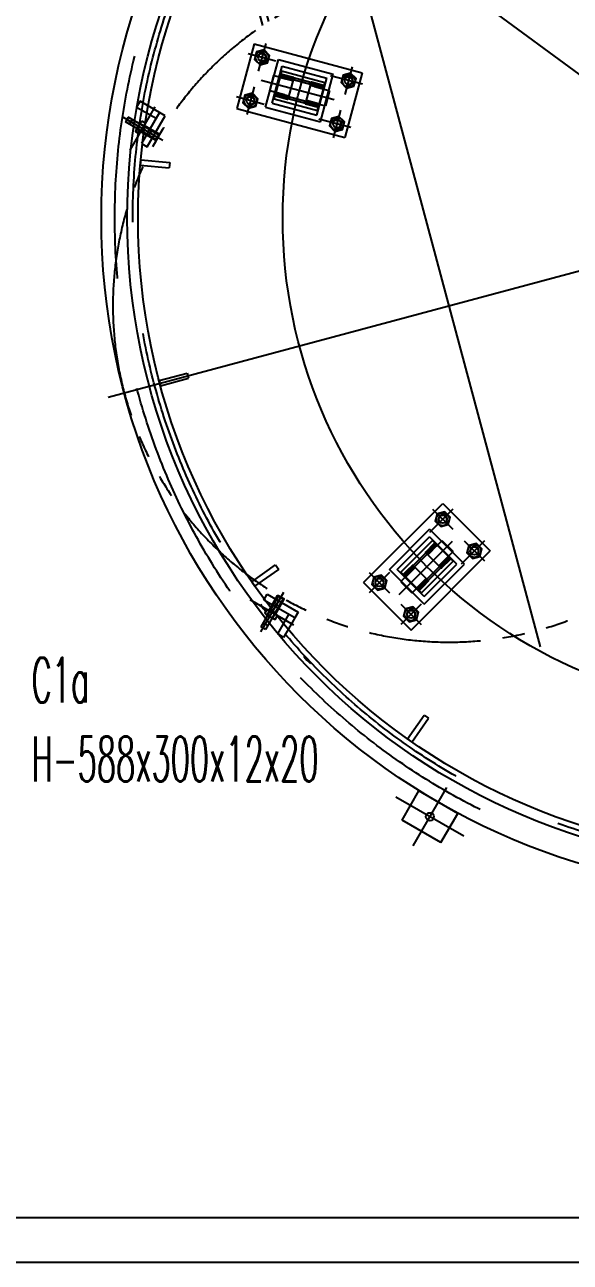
# Model space of a CAD drawing. Header units: millimetres. Extents: x 10462777 to 22643323, y 453826 to 1389191.
# Drawn here: x 11304290 to 11305508, y 592578 to 595340 of the extents above; entities that cross this region are included whole.
import ezdxf
from ezdxf.enums import TextEntityAlignment as Align

# ---------------------------------------------------------------- set-up
doc = ezdxf.new("R2010")
doc.units = ezdxf.units.MM
doc.header["$LTSCALE"] = 200
doc.header["$MEASUREMENT"] = 0
doc.header["$PDMODE"] = 35
doc.header["$PDSIZE"] = -5
for name, pattern in [('CENTER', [2, 1.25, -0.25, 0.25, -0.25]), ('HIDDEN', [3.75, 2.5, -1.25]), ('PHANTOM', [2.5, 1.25, -0.25, 0.25, -0.25, 0.25, -0.25])]:
    doc.linetypes.add(name, pattern=pattern)
doc.layers.get('0').update_dxf_attribs({"linetype": 'CONTINUOUS'})
doc.layers.get('DEFPOINTS').update_dxf_attribs({"linetype": 'CONTINUOUS'})
for name, color, linetype in [('1', 1, 'CENTER'), ('7', 7, 'CONTINUOUS'), ('CENTER', 1, 'CONTINUOUS'), ('H', 30, 'CONTINUOUS'), ('HIDDEN', 7, 'HIDDEN'), ('THIN', 3, 'CONTINUOUS')]:
    doc.layers.add(name, color=color, linetype=linetype)
doc.layers.add('LAYOUT', color=8, linetype='CONTINUOUS', lineweight=25)
doc.layers.add('No_Print', color=153, linetype='CONTINUOUS', plot=False)
doc.styles.add('HYwulM', font='txt.shx ', dxfattribs={"bigfont": ' whgtxt.shx'})
doc.styles.get("Standard").update_dxf_attribs({"font": 'SYMBOL'})
doc.dimstyles.new('ROMANS', dxfattribs={"dimtxt": 2.5, "dimasz": 2.5, "dimexe": 1.25, "dimexo": 0.625, "dimtad": 1, "dimdec": 4, "dimdsep": 46, "dimlunit": 6, "dimtxsty": 'Standard', "dimcen": 2.5, "dimadec": 0, "dimazin": 0, "dimtfac": 1, "dimtdec": 4, "dimtmove": 0, "dimatfit": 3, "dimfxl": 1, "dimtolj": 1, "dimtzin": 0, "dimarcsym": 0})

# ---------------------------------------------------------------- blocks, each defined once
blk = doc.blocks.new('A$C40DC224F')
at = {"layer": 'H', "color": 31, "linetype": 'Continuous'}
for p, q in [((30, 50), (0, 50)), ((0, 50), (0, 0)), ((30, 50), (30, 0)), ((30, 0), (0, 0))]:
    blk.add_line(p, q, dxfattribs=at)
for points in [[(30, 45.6), (27, 45.6), (27, 47.9), (3, 47.9), (3, 45.6), (0, 45.6), (0, 49, -0.414214), (1, 50), (29, 50, -0.414214), (30, 49), (30, 45.6)], [(30, 44.7), (27, 45), (3, 45), (0, 44.7), (0, 43.5, 0.414214), (1, 42.5), (29, 42.5, 0.414214), (30, 43.5), (30, 44.7)], [(20, 45), (5.5, 45, -1), (5.5, 47.9), (24.5, 47.9, -1), (24.5, 45), (20, 45)], [(30, 5.3), (27, 5), (3, 5), (0, 5.3), (0, 6.5, -0.414214), (1, 7.5), (29, 7.5, -0.414214), (30, 6.5), (30, 5.3)], [(30, 4.3), (27, 4.3), (27, 2.1), (3, 2.1), (3, 4.3), (0, 4.3), (0, 1, 0.414214), (1, 0), (29, 0, 0.414214), (30, 1), (30, 4.3)], [(20, 5), (5.5, 5, 1), (5.5, 2.1), (24.5, 2.1, 1), (24.5, 5), (20, 5)]]:
    blk.add_lwpolyline(points, format="xyb", dxfattribs=at)
blk = doc.blocks.new('*D360')
at = {"layer": '7', "color": 1, "lineweight": -2, "transparency": 16777216}
for p, q in [((11304453.2, 596019.1), (11304722.6, 595821.3)), ((11307179, 594017.6), (11304752.8, 595799.1)), ((11307209.2, 593995.5), (11307239.4, 593973.3))]:
    blk.add_line(p, q, dxfattribs=at)
at = {"layer": '7', "color": 1, "transparency": 16777216}
for points in [[(11304726.3, 595826.4), (11304718.9, 595816.3), (11304752.8, 595799.1)], [(11307212.9, 594000.5), (11307205.5, 593990.4), (11307179, 594017.6)]]:
    blk.add_solid(points, dxfattribs=at)
at = {"layer": 'DEFPOINTS', "color": 0, "transparency": 16777216}
for p in [(11304752.8, 595799.1), (11307179, 594017.6)]:
    blk.add_point(p, dxfattribs=at)
at = {"layer": '7', "color": 4, "transparency": 16777216, "insert": (11304555.1, 595990), "char_height": 37.5, "attachment_point": 5, "rotation": 323.7114}
blk.add_mtext('\\A1;∅3,010', dxfattribs=at)
blk = doc.blocks.new('A$C08586AF6')
at = {"layer": '7', "color": 71, "linetype": 'PHANTOM'}
for p, q in [((152.1, 1270.7), (231.3, 1349.9)), ((156.3, 1345.7), (220, 1282)), ((159.2, 1334.3), (167.7, 1342.8)), ((215.7, 1277.8), (159.2, 1334.3)), ((166.2, 1327.3), (174.7, 1335.8)), ((224.2, 1286.3), (167.7, 1342.8)), ((1349.9, 1270.7), (1270.7, 1349.9)), ((1277.8, 1286.3), (1334.3, 1342.8)), ((1345.7, 1345.7), (1282, 1282)), ((1286.3, 1277.8), (1342.8, 1334.3)), ((1335.8, 1327.3), (1327.3, 1335.8)), ((1342.8, 1334.3), (1334.3, 1342.8)), ((201.6, 1291.9), (210.1, 1300.4)), ((1300.4, 1291.9), (1291.9, 1300.4)), ((215.7, 1277.8), (224.2, 1286.3)), ((1286.3, 1277.8), (1277.8, 1286.3)), ((19.8, 1086.5), (94.8, 1216.5)), ((94.8, 1216.5), (141.5, 1189.5)), ((37.1, 1076.5), (112.1, 1206.5)), ((88.8, 1206.1), (134.5, 1179.7)), ((19.8, 1086.5), (66.5, 1059.6)), ((25.8, 1096.9), (71.5, 1070.6)), ((1462.6, 991), (1636.3, 991)), ((1467.5, 976), (1646.3, 976)), ((1646.3, 526), (1646.3, 976)), ((1661.3, 536), (1661.3, 966)), ((1467.5, 526), (1646.3, 526)), ((1462.6, 511), (1636.3, 511)), ((152.1, 231.3), (231.3, 152.1)), ((215.7, 224.2), (159.2, 167.6)), ((215.7, 224.2), (224.2, 215.7)), ((1349.9, 231.3), (1270.7, 152.1)), ((1286.3, 224.2), (1277.8, 215.7)), ((1286.3, 224.2), (1342.8, 167.7)), ((156.3, 156.3), (219.9, 219.9)), ((224.2, 215.7), (167.6, 159.2)), ((201.6, 210.1), (210.1, 201.6)), ((1277.8, 215.7), (1334.3, 159.2)), ((1345.7, 156.3), (1282, 220)), ((1300.4, 210.1), (1291.9, 201.6)), ((159.2, 167.6), (167.6, 159.2)), ((166.2, 174.7), (174.7, 166.2)), ((1335.8, 174.7), (1327.3, 166.2)), ((1342.8, 167.7), (1334.3, 159.2))]:
    blk.add_line(p, q, dxfattribs=at)
blk.add_circle((751, 751), 751, dxfattribs=at)
for centre, start, end in [((1636.3, 966), 0, 90), ((1636.3, 536), 270, 0)]:
    blk.add_arc(centre, 25, start, end, dxfattribs=at)
blk = doc.blocks.new('A$C599E23C4')
at = {"layer": '7', "color": 1}
for p, q in [((1.1, 21.9), (1.1, 5.9)), ((38.1, 21.9), (38.1, 5.9)), ((48.9, 20.8), (40, 20.8)), ((48.9, 6.9), (40, 6.9)), ((50, 24.2), (50, 3.5))]:
    blk.add_line(p, q, dxfattribs=at)
blk.add_lwpolyline([(40, 27.7), (48.9, 27.7, -0.309401), (48.9, 20.8, -0.154701), (48.9, 6.9, -0.309401), (48.9, 0), (40, 0), (40, 27.7)], format="xyb", dxfattribs=at)
blk.add_lwpolyline([(40, 21.9), (1.1, 21.9), (0, 20.8), (0, 6.9), (1.1, 5.9), (40, 5.9)], dxfattribs=at)
at = {"layer": 'THIN', "color": 1}
for points in [[(40, 21.9), (38.1, 20.8), (0, 20.8)], [(40, 5.9), (38.1, 6.9), (0, 6.9)]]:
    blk.add_lwpolyline(points, dxfattribs=at)
blk = doc.blocks.new('A$C7DA30AB0')
at = {"layer": 'LAYOUT', "color": 6, "linetype": 'PHANTOM'}
blk.add_circle((3030.4, 3026, 0), 2693, dxfattribs=at)

msp = doc.modelspace()

# ---------------------------------------------------------------- linework, layer by layer
at = {"ltscale": 10}
for p, q in [((11265928.43741, 592678.10293), (11313181.32522, 592678.10293)), ((11265887.01605, 592578.10293), (11313222.74658, 592578.10293))]:
    msp.add_line(p, q, dxfattribs=at)
at = {"color": 31}
for centre, start, end in [((11304875.07091, 594078.52426, 0), 208.34101632, 227.2462263), ((11304968.34011, 593968.46446, 0), 214.37453583, 233.27974578)]:
    msp.add_arc(centre, 66.92976, start, end, dxfattribs=at)
at = {"layer": '1', "color": 1, "linetype": 'CENTER'}
for p, q in [((11304828.00649, 595298.17169, 0), (11304811.44207, 595236.35244, 0)), ((11304850.63391, 595258.97986, 0), (11304788.81465, 595275.54427, 0)), ((11305021.19165, 595246.40788, 0), (11305004.62724, 595184.58863, 0)), ((11304802.12458, 595201.57911, 0), (11304785.56017, 595139.75986, 0)), ((11304980.64998, 595172.37835, 0), (11304817.79488, 595216.01524, 0)), ((11305043.81907, 595207.21605, 0), (11304972.34056, 595226.36866, 0)), ((11304824.752, 595162.38727, 0), (11304762.93275, 595178.95169, 0)), ((11304995.30975, 595149.8153, 0), (11304978.74533, 595087.99605, 0)), ((11305017.93717, 595110.62346, 0), (11304946.45866, 595129.77607, 0)), ((11305246.05962, 594259.25889, 0), (11305193.73371, 594206.93299, 0)), ((11305200.80478, 594259.25889, 0), (11305246.05962, 594214.00406, 0)), ((11305244.6454, 594187.134, 0), (11305125.4272, 594067.9158, 0)), ((11305316.77029, 594188.54822, 0), (11305264.44439, 594136.22231, 0)), ((11305271.51546, 594188.54822, 0), (11305316.77029, 594143.29338, 0)), ((11305059.38343, 594117.83754, 0), (11305104.63826, 594072.5827, 0)), ((11305104.63826, 594117.83754, 0), (11305059.38343, 594072.5827, 0)), ((11305175.34894, 594047.12686, 0), (11305130.0941, 594001.87203, 0)), ((11305130.0941, 594047.12686, 0), (11305175.34894, 594001.87203, 0))]:
    msp.add_line(p, q, dxfattribs=at)
at = {"layer": '7'}
for p, q in [((11304547.24926, 595169.53463, 0), (11304539.74926, 595156.54425, 0)), ((11304539.74926, 595156.54425, 0), (11304583.05053, 595131.54425, 0)), ((11304590.55053, 595144.53463, 0), (11304547.24926, 595169.53463, 0)), ((11304590.55053, 595144.53463, 0), (11304550.55053, 595075.2526, 0)), ((11304563.54091, 595067.7526, 0), (11304603.54091, 595137.03463, 0)), ((11304603.54091, 595137.03463, 0), (11304590.55053, 595144.53463, 0)), ((11304550.55053, 595075.2526, 0), (11304563.54091, 595067.7526, 0)), ((11304823.60548, 594056.19765, 0), (11304831.10548, 594069.18803, 0)), ((11304831.10548, 594069.18803, 0), (11304900.38752, 594029.18803, 0)), ((11304892.88752, 594016.19765, 0), (11304823.60548, 594056.19765, 0)), ((11304854.89713, 593980.39638, 0), (11304879.89713, 594023.69765, 0)), ((11304892.88752, 594016.19765, 0), (11304867.88752, 593972.89638, 0)), ((11304900.38752, 594029.18803, 0), (11304892.88752, 594016.19765, 0)), ((11304867.88752, 593972.89638, 0), (11304854.89713, 593980.39638, 0))]:
    msp.add_line(p, q, dxfattribs=at)
at = {"layer": '7', "color": 2}
for p, q in [((11305132.59305, 593565.06278, 0), (11305170.09305, 593630.01469, 0)), ((11305256.69559, 593580.01469, 0), (11305170.09305, 593630.01469, 0)), ((11305219.19559, 593515.06278, 0), (11305256.69559, 593580.01469, 0)), ((11305219.19559, 593515.06278, 0), (11305132.59305, 593565.06278, 0))]:
    msp.add_line(p, q, dxfattribs=at)
at = {"layer": '7', "color": 4}
for radius in [1505, 1423]:
    msp.add_circle((11305965.89432, 594908.38292, 0), radius, dxfattribs=at)
at = {"layer": '7', "color": 2}
msp.add_circle((11305194.64432, 593572.53873, 0), 9, dxfattribs=at)
at = {"layer": 'CENTER'}
for p, q in [((11305441.66506, 593951.60085, 0), (11305033.50743, 595474.86587, 0)), ((11304475.95373, 594509.15454, 0), (11307455.83491, 595307.6113, 0)), ((11304520.0842, 595127.48336, 0), (11304598.02648, 595082.48336, 0)), ((11304823.33625, 593995.73131, 0), (11304868.33625, 594073.6736, 0)), ((11305157.14432, 593507.58683, 0), (11305232.14432, 593637.49064, 0)), ((11305270.42154, 593528.78873, 0), (11305118.8671, 593616.28873, 0))]:
    msp.add_line(p, q, dxfattribs=at)
for radius in [1447.05, 1100]:
    msp.add_circle((11305965.89432, 594908.38292, 0), radius, dxfattribs=at)
at = {"layer": 'H', "color": 7}
for p, q in [((11304802.04661, 595297.88069, 0), (11304763.22375, 595152.99181, 0)), ((11304802.04661, 595297.88069, 0), (11305043.52807, 595233.17593, 0)), ((11304827.80457, 595156.39296, 0), (11304856.27467, 595262.6448, 0)), ((11304856.27467, 595262.6448, 0), (11304978.94725, 595229.77478, 0)), ((11304842.50151, 595164.87824, 0), (11304864.75995, 595247.94786, 0)), ((11304863.49124, 595237.41741, 0), (11304859.60895, 595222.92852, 0)), ((11304880.86861, 595224.99659, 0), (11304861.55009, 595230.17297, 0)), ((11304863.49124, 595237.41741, 0), (11304960.08382, 595211.53551, 0)), ((11304864.75995, 595247.94786, 0), (11304964.25031, 595221.2895, 0)), ((11304950.47715, 595123.52294, 0), (11304978.94725, 595229.77478, 0)), ((11305043.52807, 595233.17593, 0), (11305004.70521, 595088.28705, 0)), ((11304845.12006, 595226.81081, 0), (11304836.0614, 595193.00341, 0)), ((11304846.56895, 595226.42258, 0), (11304845.12006, 595226.81081, 0)), ((11304878.92747, 595217.75214, 0), (11304846.56895, 595226.42258, 0)), ((11304927.7414, 595206.74304, 0), (11304889.10436, 595217.0958, 0)), ((11304928.90608, 595211.08971, 0), (11304890.26905, 595221.44247, 0)), ((11304936.88302, 595202.223, 0), (11304969.24153, 595193.55256, 0)), ((11304941.99187, 595138.21988, 0), (11304964.25031, 595221.2895, 0)), ((11304960.08382, 595211.53551, 0), (11304956.20153, 595197.04662, 0)), ((11304837.51029, 595192.61518, 0), (11304836.0614, 595193.00341, 0)), ((11304869.8688, 595183.94474, 0), (11304837.51029, 595192.61518, 0)), ((11304846.668, 595174.63223, 0), (11304850.55029, 595189.12112, 0)), ((11304846.668, 595174.63223, 0), (11304943.26058, 595148.75033, 0)), ((11304867.92766, 595176.7003, 0), (11304848.60914, 595181.87668, 0)), ((11304916.48277, 595164.72527, 0), (11304877.84574, 595175.07803, 0)), ((11304917.64745, 595169.07194, 0), (11304879.01042, 595179.4247, 0)), ((11304970.69042, 595193.16433, 0), (11304961.63176, 595159.35693, 0)), ((11304969.24153, 595193.55256, 0), (11304970.69042, 595193.16433, 0)), ((11304763.22375, 595152.99181, 0), (11305004.70521, 595088.28705, 0)), ((11304827.80457, 595156.39296, 0), (11304950.47715, 595123.52294, 0)), ((11304842.50151, 595164.87824, 0), (11304941.99187, 595138.21988, 0)), ((11304927.82435, 595168.4156, 0), (11304961.63176, 595159.35693, 0)), ((11304943.26058, 595148.75033, 0), (11304947.14287, 595163.23922, 0)), ((11305046.6555, 594095.21012, 0), (11305223.4322, 594271.98682, 0)), ((11305223.4322, 594271.98682, 0), (11305329.49822, 594165.9208, 0)), ((11305104.28471, 594124.55505, 0), (11305194.08727, 594214.35761, 0)), ((11305271.86901, 594136.57587, 0), (11305194.08727, 594214.35761, 0)), ((11305121.25527, 594124.55505, 0), (11305194.08727, 594197.38705, 0)), ((11305129.74055, 594118.19109, 0), (11305200.45123, 594188.90177, 0)), ((11305254.89845, 594136.57587, 0), (11305194.08727, 594197.38705, 0)), ((11305196.91569, 594164.15303, 0), (11305220.60377, 594187.84111, 0)), ((11305200.45123, 594188.90177, 0), (11305211.05783, 594178.29517, 0)), ((11305220.60377, 594187.84111, 0), (11305221.66443, 594188.90177, 0)), ((11305221.66443, 594188.90177, 0), (11305246.41317, 594164.15303, 0)), ((11305152.72152, 593989.1441, 0), (11305329.49822, 594165.9208, 0)), ((11305185.24843, 594161.67816, 0), (11305156.96416, 594133.39389, 0)), ((11305188.43041, 594158.49618, 0), (11305160.14614, 594130.21191, 0)), ((11305221.66443, 594139.4043, 0), (11305246.41317, 594164.15303, 0)), ((11305246.41317, 594142.93983, 0), (11305235.80657, 594153.54643, 0)), ((11305182.06645, 594046.77331, 0), (11305104.28471, 594124.55505, 0)), ((11305182.06645, 594063.74387, 0), (11305121.25527, 594124.55505, 0)), ((11305149.18599, 594127.02993, 0), (11305135.04385, 594112.88779, 0)), ((11305175.70249, 594072.22915, 0), (11305246.41317, 594142.93983, 0)), ((11305182.06645, 594046.77331, 0), (11305271.86901, 594136.57587, 0)), ((11305182.06645, 594063.74387, 0), (11305254.89845, 594136.57587, 0)), ((11305216.00758, 594130.91901, 0), (11305187.72331, 594102.63474, 0)), ((11305219.18956, 594127.73703, 0), (11305190.90529, 594099.45276, 0)), ((11305129.74055, 594118.19109, 0), (11305140.34715, 594107.58449, 0)), ((11305130.80121, 594098.03855, 0), (11305129.74055, 594096.97789, 0)), ((11305129.74055, 594096.97789, 0), (11305154.48929, 594072.22915, 0)), ((11305154.48929, 594121.72663, 0), (11305130.80121, 594098.03855, 0)), ((11305179.23802, 594096.97789, 0), (11305155.54995, 594073.28981, 0)), ((11305046.6555, 594095.21012, 0), (11305152.72152, 593989.1441, 0)), ((11305155.54995, 594073.28981, 0), (11305154.48929, 594072.22915, 0)), ((11305175.70249, 594072.22915, 0), (11305165.09589, 594082.83575, 0)), ((11305184.54133, 594091.67459, 0), (11305170.39919, 594077.53245, 0))]:
    msp.add_line(p, q, dxfattribs=at)
at = {"layer": 'H'}
for p, q in [((11304548.8322, 595038.38271, 0), (11304547.78633, 595026.42837, 0)), ((11304548.8322, 595038.38271, 0), (11304613.58485, 595032.71759, 0)), ((11304547.78633, 595026.42837, 0), (11304612.53898, 595020.76325, 0)), ((11304613.58485, 595032.71759, 0), (11304612.53898, 595020.76325, 0)), ((11304589.82895, 594545.87897, 0), (11304652.61413, 594562.70221, 0)), ((11304589.82895, 594545.87897, 0), (11304592.93478, 594534.28786, 0)), ((11304592.93478, 594534.28786, 0), (11304655.71996, 594551.1111, 0)), ((11304652.61413, 594562.70221, 0), (11304655.71996, 594551.1111, 0)), ((11304796.7995, 594097.09856, 0), (11304850.04438, 594134.38103, 0)), ((11304803.68242, 594087.26874, 0), (11304856.9273, 594124.55121, 0)), ((11304850.04438, 594134.38103, 0), (11304856.9273, 594124.55121, 0)), ((11304796.7995, 594097.09856, 0), (11304803.68242, 594087.26874, 0)), ((11305144.78014, 593746.17102, 0), (11305182.06261, 593799.4159, 0)), ((11305154.60996, 593739.2881, 0), (11305191.89243, 593792.53299, 0)), ((11305182.06261, 593799.4159, 0), (11305191.89243, 593792.53299, 0)), ((11305144.78014, 593746.17102, 0), (11305154.60996, 593739.2881, 0))]:
    msp.add_line(p, q, dxfattribs=at)
at = {"layer": 'H', "color": 1, "elevation": 0}
for points in [[(11304824.20185, 595283.97258), (11304807.49133, 595279.49501), (11304803.01376, 595262.7845), (11304815.24671, 595250.55155), (11304831.95723, 595255.02912), (11304836.4348, 595271.73963)], [(11305017.38701, 595232.20877), (11305000.6765, 595227.7312), (11304996.19893, 595211.02069), (11305008.43188, 595198.78774), (11305025.14239, 595203.26531), (11305029.61996, 595219.97583)], [(11304798.31994, 595187.38), (11304781.60943, 595182.90243), (11304777.13186, 595166.19191), (11304789.36481, 595153.95897), (11304806.07532, 595158.43654), (11304810.55289, 595175.14705)], [(11304991.50511, 595135.61619), (11304974.79459, 595131.13862), (11304970.31702, 595114.4281), (11304982.54997, 595102.19516), (11304999.26049, 595106.67273), (11305003.73806, 595123.38324)], [(11305211.19925, 594248.86443), (11305206.72168, 594232.15391), (11305218.95463, 594219.92096), (11305235.66515, 594224.39853), (11305240.14272, 594241.10905), (11305227.90977, 594253.34199)], [(11305281.90993, 594178.15375), (11305277.43236, 594161.44323), (11305289.66531, 594149.21028), (11305306.37582, 594153.68785), (11305310.85339, 594170.39837), (11305298.62045, 594182.63132)], [(11305069.77789, 594107.44307), (11305065.30033, 594090.73255), (11305077.53327, 594078.4996), (11305094.24379, 594082.97717), (11305098.72136, 594099.68769), (11305086.48841, 594111.92064)], [(11305140.48857, 594036.73239), (11305136.011, 594020.02187), (11305148.24395, 594007.78893), (11305164.95447, 594012.2665), (11305169.43204, 594028.97701), (11305157.19909, 594041.20996)]]:
    msp.add_lwpolyline(points, close=True, dxfattribs=at)
at = {"layer": 'H', "color": 1}
for centre, radius in [((11304819.72428, 595267.26207, 0), 14.5), ((11304819.72428, 595267.26207, 0), 8.6475), ((11305012.90944, 595215.49826, 0), 14.5), ((11305012.90944, 595215.49826, 0), 8.6475), ((11304793.84237, 595170.66948, 0), 14.5), ((11304793.84237, 595170.66948, 0), 8.6475), ((11304987.02754, 595118.90567, 0), 14.5), ((11304987.02754, 595118.90567, 0), 8.6475), ((11305223.4322, 594236.63148, 0), 14.5), ((11305223.4322, 594236.63148, 0), 8.6475), ((11305294.14288, 594165.9208, 0), 14.5), ((11305294.14288, 594165.9208, 0), 8.6475), ((11305082.01084, 594095.21012, 0), 14.5), ((11305082.01084, 594095.21012, 0), 8.6475), ((11305152.72152, 594024.49944, 0), 14.5), ((11305152.72152, 594024.49944, 0), 8.6475)]:
    msp.add_circle(centre, radius, dxfattribs=at)
for centre, start, end in [((11304819.72428, 595267.26207, 0), 236.99999994, 183.00000015), ((11305012.90944, 595215.49826, 0), 236.99999994, 183.00000015), ((11304793.84237, 595170.66948, 0), 236.99999994, 183.00000015), ((11304987.02754, 595118.90567, 0), 236.99999994, 183.00000015), ((11305223.4322, 594236.63148, 0), 297.00000001, 242.99999997), ((11305294.14288, 594165.9208, 0), 297.00000001, 242.99999997), ((11305082.01084, 594095.21012, 0), 297.00000001, 242.99999997), ((11305152.72152, 594024.49944, 0), 297.00000001, 242.99999997)]:
    msp.add_arc(centre, 10, start, end, dxfattribs=at)
at = {"layer": 'HIDDEN'}
for radius in [1475, 1435]:
    msp.add_circle((11305965.89432, 594908.38292, 0), radius, dxfattribs=at)

# ---------------------------------------------------------------- block references
at = {"ltscale": 10, "rotation": 180}
msp.add_blockref('A$C7DA30AB0', (11304764.24811, 600747.76955, 0), dxfattribs=at)
at = {"layer": '7', "xscale": -1}
for name, p, rotation in [('A$C08586AF6', (11304706.54906, 593793.44997, 0), 285), ('A$C40DC224F', (11304945.20172, 595155.99478, 0), 344.9999999999999), ('A$C40DC224F', (11305241.10986, 594148.24313, 0), 44.99999999999984), ('A$C599E23C4', (11304874.08624, 594055.92006, 0), 59.99999999999987)]:
    msp.add_blockref(name, p, dxfattribs=dict(at, rotation=rotation))
at = {"layer": '7'}
for name, p, rotation in [('A$C40DC224F', (11304848.60915, 595181.87668, 0), 344.9999999999999), ('A$C599E23C4', (11304594.12936, 595100.73337, 0), 149.9999999999999), ('A$C40DC224F', (11305170.39919, 594077.53246, 0), 44.9999999999999)]:
    msp.add_blockref(name, p, dxfattribs=dict(at, rotation=rotation))

# ---------------------------------------------------------------- texts
at = {"layer": 'No_Print', "style": 'HYwulM', "width": 0.5}
for s, p in [('C1a', (11304305.16001, 593877.49421)), ('C1a', (11304305.16001, 593877.49421)), ('H-588x300x12x20', (11304305.16001, 593701.48409)), ('H-588x300x12x20', (11304305.16001, 593701.48409))]:
    msp.add_text(s, height=100, dxfattribs=at).set_placement(p, align=Align.MIDDLE_LEFT)

# ---------------------------------------------------------------- dimensions: what is measured, and where the dimension line sits
at = {"layer": '7'}
dim = msp.add_diameter_dim_2p(p1=(11307178.99439, 594017.64546, 0), p2=(11304752.79425, 595799.12038, 0), dimstyle='ROMANS', override={"dimscale": 15, "dimexo": 1, "dimgap": 1, "dimclrd": 1, "dimclre": 1, "dimclrt": 4, "dimadec": 4, "dimazin": 2}, dxfattribs=at)
dim.commit()
dim.dimension.update_dxf_attribs({"geometry": '*D360', "text_midpoint": (11304533.29179, 595960.29344, 0), "dimtype": 163})

doc.saveas('drawing.dxf')
